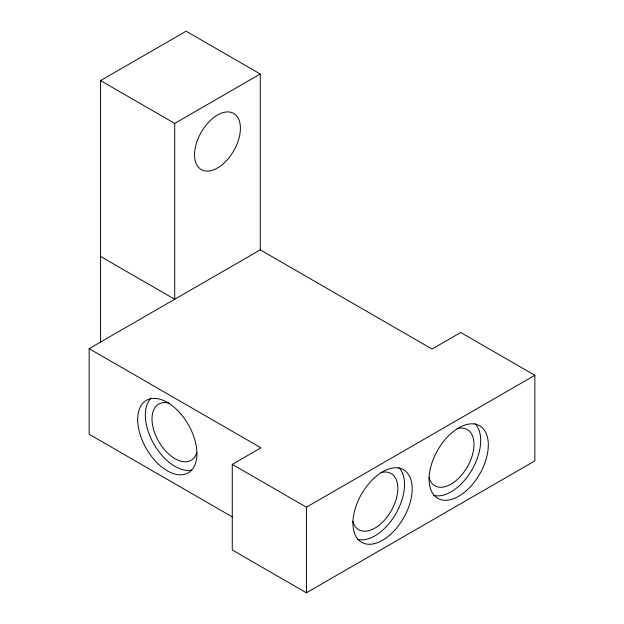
<?xml version="1.0" encoding="UTF-8"?>
<svg xmlns="http://www.w3.org/2000/svg" width="624" height="624" viewBox="0 0 624 624"><rect width="100%" height="100%" fill="white"/><g stroke="black" fill="none" stroke-linecap="round" stroke-linejoin="round"><path stroke-width="0.94" d="M100.565 342.061L100.565 80.597L186.124 31.2L260.263 74.006L260.263 249.865L432.05 349.042L460.715 332.491L534.854 375.297L534.854 460.91L306.407 592.8L232.268 549.994L232.268 464.381L260.933 447.837L89.146 348.652L89.146 434.265L232.3 516.914M100.565 80.597L174.704 123.404L260.263 74.006M89.146 348.652L260.263 249.865M232.268 464.381L306.407 507.187L534.854 375.297M100.565 256.456L174.704 299.255L174.704 123.404M306.407 507.187L306.407 592.8M380.851 472.618A32.425 18.72 -60 0 1 391.131 510.978A32.425 18.72 -60 0 1 352.763 521.258M456.994 428.649A32.425 18.72 -60 0 1 467.275 467.017A32.425 18.72 -60 0 1 428.914 477.298M398.744 467.555A41.886 24.18 -60 0 1 395.858 513.708A41.886 24.18 -60 0 1 357.326 539.292M474.895 423.587A41.886 24.18 -60 0 1 472.009 469.747A41.886 24.18 -60 0 1 433.477 495.323M196.817 452.751A32.425 18.72 60 0 1 158.379 440.918A32.425 18.72 60 0 1 169.01 403.166M191.623 470.059A41.886 24.18 60 0 1 153.613 443.578A41.886 24.18 60 0 1 151.109 398.104M390.226 534.643A41.886 24.18 -60 0 0 403.502 469.755A41.886 24.18 -60 0 0 353.948 513.7A41.886 24.18 -60 0 0 390.226 534.643M466.37 490.675A41.886 24.18 -60 0 0 479.653 425.794A41.886 24.18 -60 0 0 430.1 469.732A41.886 24.18 -60 0 0 466.37 490.675M137.686 419.484A41.886 24.18 60 0 0 182.107 474.755A41.886 24.18 60 0 0 182.107 415.514A41.886 24.18 60 0 0 137.686 419.484M223.415 163.66A32.425 18.72 -60 0 0 233.696 113.428A32.425 18.72 -60 0 0 195.335 147.443A32.425 18.72 -60 0 0 223.415 163.66"/></g></svg>
